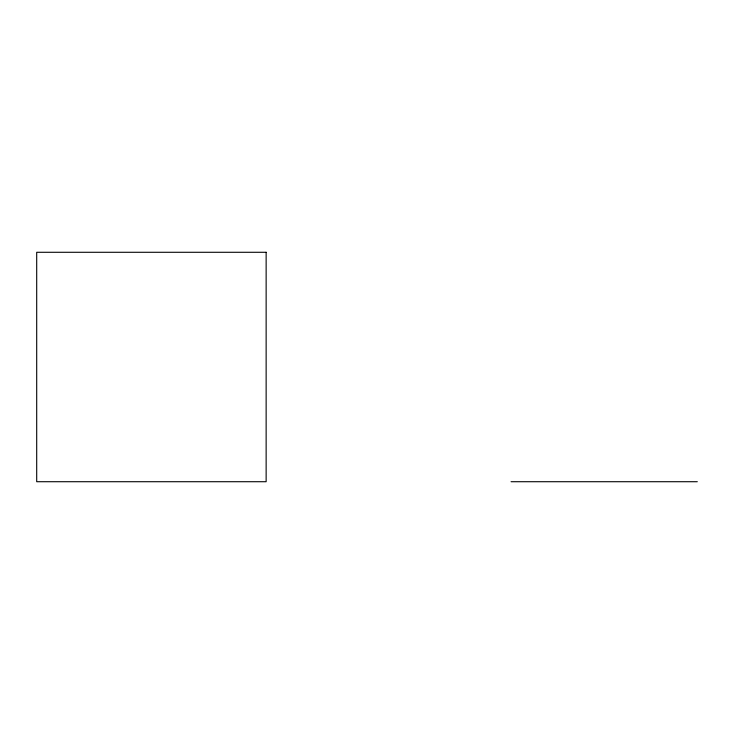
<?xml version="1.0" encoding="UTF-8"?>
<svg xmlns="http://www.w3.org/2000/svg" width="734" height="734" viewBox="0 0 734 734"><rect width="100%" height="100%" fill="white"/><g stroke="black" fill="none" stroke-linecap="round" stroke-linejoin="round"><path stroke-width="1.1" d="M511.057 481.715L697.3 481.715M266.139 252.285L36.7 252.285L36.7 481.715L266.139 481.715L266.139 252.285"/></g></svg>
